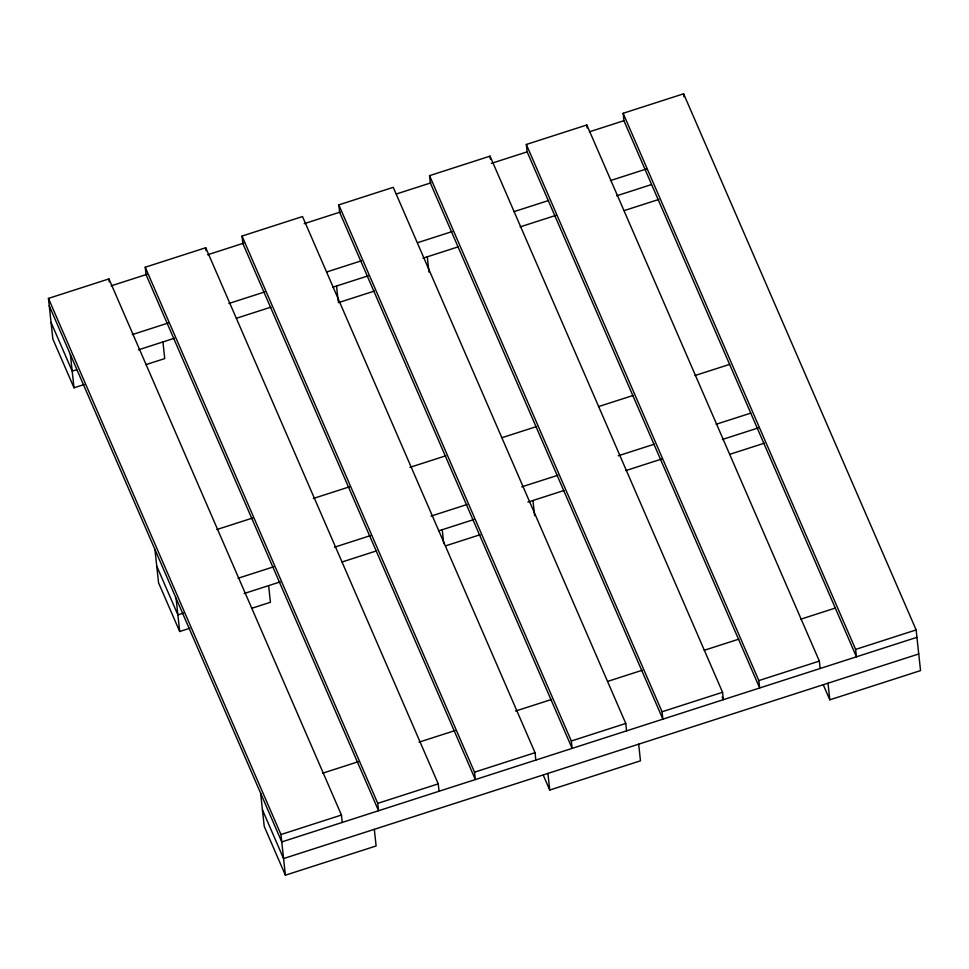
<?xml version="1.0" encoding="UTF-8"?>
<svg xmlns="http://www.w3.org/2000/svg" width="969" height="969" viewBox="0 0 969 969"><rect width="100%" height="100%" fill="white"/><g stroke="black" fill="none" stroke-linecap="round" stroke-linejoin="round"><path stroke-width="1.45" d="M84.085 384.56L74.007 387.806L52.871 339.077L48.45 298.404L108.94 278.915L341.451 815.038L342.251 822.427M145.241 267.226L377.753 803.349L378.552 810.738L146.04 274.615L145.241 267.226L205.731 247.737L438.242 783.86L439.042 791.261M242.032 236.048L474.531 772.172L475.343 779.56L242.831 243.437L242.032 236.048L302.522 216.559L535.033 752.683L535.833 760.084M338.811 204.871L571.322 740.994L572.122 748.383L339.622 212.272L338.811 204.871L393.257 187.332L625.768 723.455L626.568 730.856M429.558 175.643L662.057 711.767L662.869 719.155L430.357 183.044L429.558 175.643L490.048 156.154L722.559 692.278L723.359 699.679L722.159 696.893M526.337 144.466L758.848 680.589L759.66 687.978L527.148 151.867L526.337 144.466L586.839 124.977L819.338 661.1L820.149 668.501M623.128 113.288L855.639 649.412L856.439 656.812L623.927 120.689L623.128 113.288L683.617 93.799L916.129 629.923L920.55 670.596L829.815 699.824L823.347 684.938M111.181 285.843L147.191 274.251M207.681 254.762L243.691 243.158M304.181 223.682L340.192 212.078M396.369 193.982L430.926 182.85M491.428 163.361L527.427 151.77M589.37 131.82L623.927 120.689M132.329 334.584L168.327 322.992M228.829 303.503L264.828 291.899M326.759 271.95L361.328 260.818M417.506 242.722L452.075 231.591M514.006 211.642L548.575 200.51M610.506 180.561L646.505 168.957M76.515 369.783L72.203 371.175L51.066 322.435M138.446 349.833L174.456 338.229M236.388 318.28L270.957 307.149M332.888 287.199L368.232 275.814M422.968 258.19L458.204 246.841M520.135 226.891L556.133 215.288M616.635 195.811L651.192 184.667M146.016 364.61L164.742 358.578L162.937 341.948M338.363 302.655L374.361 291.063M624.206 210.588L658.763 199.457M216.874 529.534L252.885 517.943M313.375 498.454L349.385 486.862M409.875 467.373L445.885 455.769M502.051 437.673L536.62 426.542M598.551 406.592L633.12 395.461M695.052 375.512L729.621 364.38M238.011 578.275L274.021 566.683M334.511 547.194L370.521 535.591M431.011 516.114L467.022 504.51M521.746 486.886L557.756 475.282M618.246 455.793L654.257 444.202M716.188 424.252L750.757 413.121M183.65 613.014L177.884 614.867L156.748 566.126M244.14 593.525L280.15 581.921M342.081 561.972L376.65 550.84M438.582 530.891L473.926 519.505M527.875 502.124L563.885 490.532M625.817 470.583L661.827 458.979M722.317 439.502L758.327 427.898M154.943 549.484L158.553 582.769L179.689 631.509L189.779 628.251M251.71 608.302L270.436 602.27L268.619 585.639M445.486 545.886L480.055 534.755M729.887 454.279L764.456 443.148M322.556 773.226L358.566 761.634M419.056 742.145L455.067 730.553M515.556 711.064L551.567 699.461M607.733 681.377L642.302 670.233M704.233 650.284L738.802 639.152M800.733 619.203L835.302 608.072M374.313 829.331L376.117 845.961L285.383 875.201L280.962 834.527L341.451 815.038M377.753 803.349L438.242 783.86M474.531 772.172L535.033 752.683M571.322 740.994L625.768 723.455M662.057 711.767L722.559 692.278M758.848 680.589L819.338 661.1M855.639 649.412L916.129 629.923M916.94 637.323L281.761 841.916L49.249 305.792M918.745 653.966L283.566 858.558L262.429 809.818M543.27 775.152L549.726 790.05L640.473 760.81L638.668 744.18M48.45 298.404L280.962 834.527M285.383 875.201L264.246 826.46L260.625 793.175M827.998 683.193L829.815 699.824M683.617 93.799L683.944 96.767M586.839 124.977L587.153 127.944M532.974 500.488L534.634 515.738M490.048 156.154L490.362 159.11M547.921 773.407L549.726 790.05M427.293 256.797L428.952 272.047M442.239 529.716L443.741 543.585M336.546 286.025L338.205 301.274M205.731 247.737L206.058 250.692M176.079 598.224L179.689 631.509M108.94 278.915L109.267 281.87M70.386 354.533L74.007 387.806"/></g></svg>
